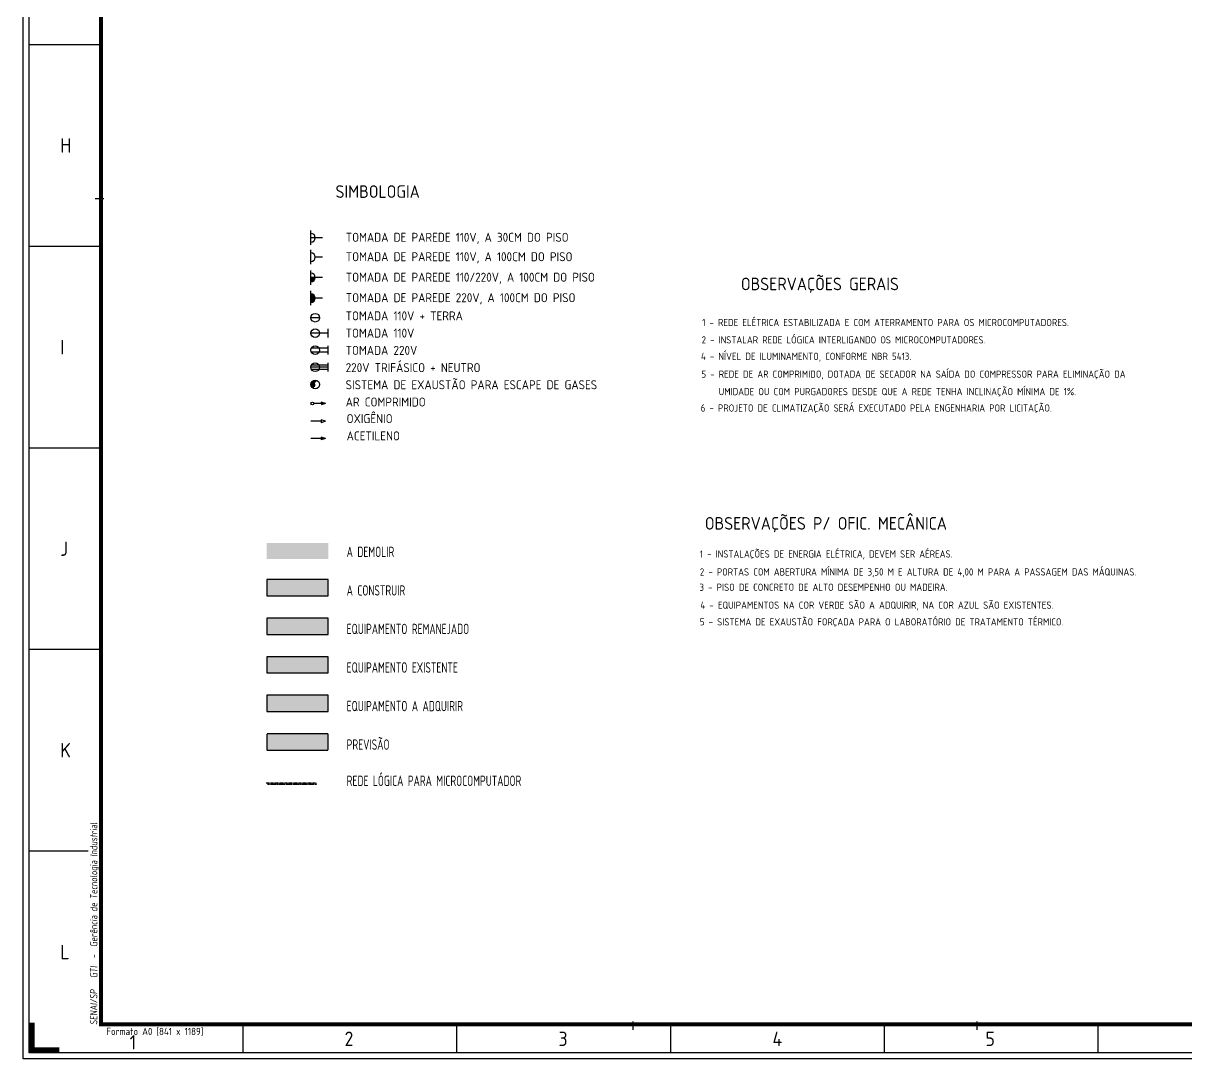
# Model space of a CAD drawing. Header units: millimetres. Extents: x 18768 to 1484868, y -11027 to 520152.
# Drawn here: x 146868 to 187274, y 360836 to 396824 of the extents above; entities that cross this region are included whole.
import ezdxf

# ---------------------------------------------------------------- set-up
doc = ezdxf.new("R2010")
doc.units = ezdxf.units.MM
for name, pattern in [('DASHDOT2', [0.5, 0.25, -0.125, 0, -0.125]), ('DIVIDE', [2.15, 1.5, -0.2, 0.05, -0.15, 0.05, -0.2]), ('HIDDEN2', [4.762499999999999, 3.175, -1.5875])]:
    doc.linetypes.add(name, pattern=pattern)
for name, color, linetype in [('025', 3, 'Continuous'), ('035', 2, 'Continuous'), ('050', 166, 'Continuous'), ('100', 176, 'Continuous'), ('L018-SIMBOLO1', 3, 'Continuous'), ('L018-SIMBOLO3', 3, 'Continuous'), ('L025-CONTORNO', 7, 'Continuous'), ('L025-IMPLANTAÇÃO', 1, 'Continuous'), ('L025-PREVISÃO', 254, 'HIDDEN2'), ('L025-TEXTO', 7, 'Continuous'), ('L035-ARRANJO-ADQUIRIR', 102, 'Continuous'), ('L035-ARRANJO-EXISTENTE', 180, 'Continuous'), ('L035-ARRANJO-REMANEJADO', 200, 'Continuous'), ('L035-TEXTO', 40, 'Continuous')]:
    doc.layers.add(name, color=color, linetype=linetype)
doc.layers.add('L035-DEMOLIÇÃO', color=40, linetype='Continuous', plot=False)
doc.styles.add('ISO-CP--18', font='isocp.shx', dxfattribs={"width": 0.75, "height": 180})
doc.styles.add('ISO-CP--25', font='isocp.shx', dxfattribs={"height": 250})
doc.styles.add('ISO-CP--35', font='isocp.shx', dxfattribs={"height": 350})
doc.styles.add('ISO-CP--50', font='isocp.shx', dxfattribs={"height": 500})

# ---------------------------------------------------------------- blocks, each defined once
blk = doc.blocks.new('A0')
at = {"layer": '025'}
for points in [[(119300, 84500), (119300, 0), (0, 0), (0, 84499.99999999999)], [(200, 84299.99999999999), (119100, 84300), (119100, 200), (200, 200)]]:
    blk.add_lwpolyline(points, close=True, dxfattribs=at)
at = {"layer": '050'}
for p, q in [((2700, 35241.99999999999), (200, 35241.99999999999)), ((2700, 28233.99999999999), (200, 28233.99999999999)), ((2700, 21225.99999999999), (200, 21225.99999999999)), ((2700, 14217.99999999998), (200, 14217.99999999998)), ((2252.897766891147, 7209.999999999983), (200, 7209.99999999998)), ((7630.999999999995, 1200), (7630.999999999995, 200)), ((15061.99999999999, 1200), (15061.99999999999, 200)), ((22493.00000000001, 1200), (22493.00000000001, 200)), ((29924, 1200), (29924, 200)), ((37354.99999999999, 1200), (37354.99999999999, 200))]:
    blk.add_line(p, q, dxfattribs=at)
at = {"layer": '100'}
for p, q in [((2500, 29900), (2800, 29900)), ((2700, 29950), (2700, 29850)), ((2700, 29935), (2700, 29865)), ((21200, 1000), (21200, 1300)), ((33150, 1000), (33150, 1300)), ((21150, 1200), (21250, 1200)), ((21165.00000000001, 1200), (21234.99999999999, 1200)), ((33100, 1200), (33200, 1200)), ((33115.00000000001, 1200), (33184.99999999999, 1200))]:
    blk.add_line(p, q, dxfattribs=at)
at = {"layer": '100', "const_width": 140}
blk.add_lwpolyline([(2700, 83299.99999999999), (118100, 83300), (118100, 1200), (2700, 1200)], close=True, dxfattribs=at)
at = {"layer": '100', "const_width": 200}
blk.add_lwpolyline([(1250, 299.9999999999955), (299.9999999999955, 299.9999999999955), (299.9999999999955, 1250)], dxfattribs=at)
at = {"layer": '025', "style": 'ISO-CP--25'}
blk.add_text('Formato A0 [841 x 1189]', height=250, dxfattribs=at).set_placement((2887.938803559041, 824.411527365578))
at = {"layer": '035', "style": 'ISO-CP--35', "oblique": 5, "width": 0.9}
blk.add_text('SENAI/SP   GTI  -  Gerência de Tecnologia Industrial', height=250, rotation=90, dxfattribs=at).set_placement((2574.235134419996, 1180.071598928998))
at = {"layer": '050', "style": 'ISO-CP--50'}
for s, p in [('H', (1283.410516553977, 31491.60427523762)), ('I', (1283.410516553977, 24480.82499909783)), ('J', (1283.410516553977, 17476.59330120918)), ('K', (1283.410516553977, 10472.36093438128)), ('L', (1287.083242478275, 3458.169708073183)), ('1', (3698.849723376588, 322.0417984152391)), ('2', (11167.16557667962, 443.1005390922337)), ('3', (18604.12613423298, 443.1005390922337)), ('4', (26041.08669178633, 443.1005390922337)), ('5', (33444.62529288751, 443.1005390922337))]:
    blk.add_text(s, height=500, dxfattribs=at).set_placement(p)

msp = doc.modelspace()

# ---------------------------------------------------------------- hatches: boundary and pattern name
at = {"layer": 'L018-SIMBOLO1'}
for points in [[(157018.9648390968, 387984.0480217613), (156868.9648390968, 387984.0480217614), (156868.9648390968, 387834.0480217613, 0.4142135623730666)], [(156868.9648390968, 387422.1514435855), (156868.9648390968, 387122.1514435855, 1)]]:
    msp.add_hatch(color=256, dxfattribs=at).paths.add_polyline_path(points)
at = {"layer": 'L018-SIMBOLO3'}
h = msp.add_hatch(color=180, dxfattribs=at)
edge = h.paths.add_edge_path()
edge.add_arc((157018.9648390968, 384272.1387459021), 150, 45.00000000001572, 224.9999999999922)
edge.add_arc((156943.9648390968, 384241.0727287242), 81.17941502192944, 247.4999999999859, 382.5000000000141)
edge.add_arc((157093.9648390968, 384303.2047630801), 81.17941502192713, 67.50000000002387, 202.499999999995, ccw=False)
at = {"layer": 'L025-IMPLANTAÇÃO'}
msp.add_hatch(color=256, dxfattribs=at).paths.add_polyline_path([(155332.5367754765, 377485.9153253067), (155332.5367754765, 376922.0211019269), (157468.9648390968, 376922.0211019269), (157468.9648390968, 377485.9153253067)])
at = {"layer": 'L025-PREVISÃO'}
msp.add_hatch(color=256, dxfattribs=at).paths.add_polyline_path([(155332.5367754765, 372126.4351370715), (155332.5367754765, 371562.5409136917), (157468.9648390968, 371562.5409136916), (157468.9648390968, 372126.4351370715)])
at = {"layer": 'L035-ARRANJO-ADQUIRIR'}
msp.add_hatch(color=256, dxfattribs=at).paths.add_polyline_path([(155332.5367754765, 373466.3051841303), (155332.5367754765, 372902.4109607505), (157468.9648390968, 372902.4109607505), (157468.9648390968, 373466.3051841303)])
at = {"layer": 'L035-ARRANJO-EXISTENTE'}
msp.add_hatch(color=256, dxfattribs=at).paths.add_polyline_path([(155332.5367754765, 374806.1752311891), (155332.5367754765, 374242.2810078092), (157468.9648390968, 374242.2810078092), (157468.9648390968, 374806.1752311891)])
at = {"layer": 'L035-ARRANJO-REMANEJADO'}
msp.add_hatch(color=256, dxfattribs=at).paths.add_polyline_path([(155332.5367754765, 376146.0452782479), (155332.5367754765, 375582.151054868), (157468.9648390968, 375582.151054868), (157468.9648390968, 376146.0452782479)])
at = {"layer": 'L035-DEMOLIÇÃO'}
msp.add_hatch(color=256, dxfattribs=at).paths.add_polyline_path([(155332.5367754765, 378764.3338458439), (155332.5367754765, 378200.4396224641), (157468.9648390968, 378200.4396224641), (157468.9648390968, 378764.3338458439)])

# ---------------------------------------------------------------- linework, layer by layer
at = {"layer": 'L018-SIMBOLO1'}
for p, q in [((156868.9648390968, 389120.6086770564), (156868.9648390968, 389620.6086770564)), ((157268.9648390968, 389370.6086770564), (156868.9648390968, 389370.6086770564)), ((156868.9648390968, 388445.9445999371), (156868.9648390968, 388945.9445999371)), ((157268.9648390968, 388695.9445999371), (157018.9648390968, 388695.9445999371)), ((156868.9648390968, 387734.0480217613), (156868.9648390968, 388234.0480217613)), ((157268.9648390968, 387984.0480217613), (156868.9648390968, 387984.0480217613)), ((156868.9648390968, 387022.1514435855), (156868.9648390968, 387522.1514435855)), ((157268.9648390968, 387272.1514435855), (157018.9648390968, 387272.1514435855)), ((157168.9648390968, 386590.9613689432), (156868.9648390968, 386590.9613689432)), ((157468.9648390968, 386056.6434334179), (156868.9648390968, 386056.6434334179)), ((157468.9648390968, 385906.6434334179), (157468.9648390968, 386206.6434334179)), ((157468.9648390968, 385536.8088278355), (156889.0610285291, 385536.8088278355)), ((157468.9648390968, 385311.8088278355), (157468.9648390968, 385611.8088278355)), ((157468.9648390968, 385386.8088278355), (156889.0610285291, 385386.8088278355)), ((157468.9648390968, 384866.9737868688), (156868.9648390968, 384866.9737868688)), ((157468.9648390968, 384941.9737868688), (156889.0610285291, 384941.9737868688)), ((157468.9648390968, 384791.9737868688), (156889.0610285291, 384791.9737868688)), ((157468.9648390968, 384716.9737868688), (157468.9648390968, 385016.9737868688))]:
    msp.add_line(p, q, dxfattribs=at)
at = {"layer": 'L018-SIMBOLO1', "color": 4, "linetype": 'DASHDOT2'}
msp.add_line((157068.7905141909, 370418.6641329001, -79.4901077540483), (155312.5798668642, 370418.6641329001), dxfattribs=at)
at = {"layer": 'L018-SIMBOLO1', "color": 6, "linetype": 'DIVIDE'}
msp.add_line((157068.7905141909, 370368.6641329117, -79.55717623000245), (155362.5798668642, 370368.6641329117, -3.478021559029372), dxfattribs=at)
at = {"layer": 'L018-SIMBOLO1'}
for centre in [(157018.9648390968, 386590.9613689432), (157018.9648390968, 386056.6434334179), (157018.9648390968, 385461.8088278355), (157018.9648390968, 384866.9737868688)]:
    msp.add_circle(centre, 150, dxfattribs=at)
for centre in [(156868.9648390968, 389370.6086770564), (156868.9648390968, 388695.9445999371), (156868.9648390968, 387984.0480217613), (156868.9648390968, 387272.1514435855)]:
    msp.add_arc(centre, 150, 270, 90, dxfattribs=at)
at = {"layer": 'L018-SIMBOLO3'}
for p, q in [((157368.9648390968, 383607.5624753482), (156968.9648390968, 383607.5624753482)), ((157368.9648390968, 383607.5624753482), (157218.9648390968, 383657.5624753482)), ((157368.9648390968, 383607.5624753482), (157218.9648390968, 383557.5624753482)), ((157218.9648390968, 382991.7817528727), (156868.9648390968, 382991.7817528727)), ((157368.9648390968, 382991.7817528727), (157218.9648390968, 383041.7817528727)), ((157218.9648390968, 383041.7817528727), (157218.9648390968, 382941.7817528727)), ((157368.9648390968, 382991.7817528727), (157218.9648390968, 382941.7817528727)), ((157218.9648390968, 382393.9232133431), (156868.9648390968, 382393.9232133431)), ((157218.9648390968, 382443.9232133431), (157218.9648390968, 382343.9232133431)), ((157368.9648390968, 382393.9232133431), (157218.9648390968, 382443.9232133431)), ((157368.9648390968, 382393.9232133431), (157218.9648390968, 382343.9232133431))]:
    msp.add_line(p, q, dxfattribs=at)
msp.add_lwpolyline([(157368.9648390968, 382393.9232133432, 0, 100, 0), (157218.9648390968, 382393.9232133432, 100, 100, 0)], format="xyseb", dxfattribs=at)
at = {"layer": 'L018-SIMBOLO3', "color": 180}
msp.add_circle((157018.9648390968, 384272.1387459021), 150, dxfattribs=at)
at = {"layer": 'L018-SIMBOLO3'}
msp.add_circle((156918.9648390968, 383607.5624753482), 50, dxfattribs=at)
at = {"layer": 'L025-IMPLANTAÇÃO'}
msp.add_lwpolyline([(155332.5367754765, 376922.0211019269), (157468.9648390968, 376922.0211019269), (157468.9648390968, 377485.9153253067), (155332.5367754765, 377485.9153253067)], close=True, dxfattribs=at)
at = {"layer": 'L025-PREVISÃO'}
msp.add_lwpolyline([(155332.5367754765, 371562.5409136917), (157468.9648390968, 371562.5409136917), (157468.9648390968, 372126.4351370715), (155332.5367754765, 372126.4351370715)], close=True, dxfattribs=at)
at = {"layer": 'L035-ARRANJO-ADQUIRIR'}
msp.add_lwpolyline([(155332.5367754765, 372902.4109607505), (157468.9648390968, 372902.4109607505), (157468.9648390968, 373466.3051841303), (155332.5367754765, 373466.3051841303)], close=True, dxfattribs=at)
at = {"layer": 'L035-ARRANJO-EXISTENTE'}
msp.add_lwpolyline([(155332.5367754765, 374242.2810078093), (157468.9648390968, 374242.2810078093), (157468.9648390968, 374806.1752311891), (155332.5367754765, 374806.1752311891)], close=True, dxfattribs=at)
at = {"layer": 'L035-ARRANJO-REMANEJADO'}
msp.add_lwpolyline([(155332.5367754765, 375582.1510548681), (157468.9648390968, 375582.1510548681), (157468.9648390968, 376146.0452782479), (155332.5367754765, 376146.0452782479)], close=True, dxfattribs=at)

# ---------------------------------------------------------------- block references
at = {"layer": 'L025-CONTORNO'}
msp.add_blockref('A0', (146868.2903143028, 360835.6088193529), dxfattribs=at)

# ---------------------------------------------------------------- texts
at = {"layer": 'L025-TEXTO', "style": 'ISO-CP--25'}
for s, height, p in [('TOMADA DE PAREDE 110V, A 30CM DO PISO', 312.5, (158078.4401072546, 389228.1218271473)), ('TOMADA DE PAREDE 110V, A 100CM DO PISO', 312.5, (158078.4401072546, 388553.457750028)), ('TOMADA DE PAREDE 110/220V, A 100CM DO PISO', 312.5, (158078.4401072546, 387841.5611718522)), ('TOMADA DE PAREDE 220V, A 100CM DO PISO', 312.5, (158078.4401072546, 387129.6645936763)), ('TOMADA 110V + TERRA', 312.5, (158074.2865909597, 386498.5523699044)), ('1 - REDE ELÉTRICA ESTABILIZADA E COM ATERRAMENTO PARA OS MICROCOMPUTADORES.', 250, (170466.8645628449, 386297.999247563)), ('TOMADA 110V', 312.5, (158074.2865909597, 385898.5523699044)), ('2 - INSTALAR REDE LÓGICA INTERLIGANDO OS MICROCOMPUTADORES.', 250, (170445.0201272708, 385694.0670223847)), ('TOMADA 220V', 312.5, (158074.2865909597, 385298.5523699044)), ('220V TRIFÁSICO + NEUTRO', 312.5, (158074.2865909597, 384698.5523699044)), ('4 - NÍVEL DE ILUMINAMENTO, CONFORME NBR 5413.', 250, (170423.9869416594, 385122.3268765889)), ('5 - REDE DE AR COMPRIMIDO, DOTADA DE SECADOR NA SAÍDA DO COMPRESSOR PARA ELIMINAÇÃO DA', 250, (170439.44346492, 384504.4337973786)), ('SISTEMA DE EXAUSTÃO PARA ESCAPE DE GASES', 312.5, (158074.2865909597, 384103.7173289377)), ('UMIDADE OU COM PURGADORES DESDE QUE A REDE TENHA INCLINAÇÃO MÍNIMA DE 1%.', 250, (171039.1554853434, 383896.3485999429)), ('AR COMPRIMIDO', 312.5, (158074.2865909597, 383503.7173289377)), ('6 - PROJETO DE CLIMATIZAÇÃO SERÁ EXECUTADO PELA ENGENHARIA POR LICITAÇÃO.', 250, (170415.8724322673, 383326.8047461435)), ('OXIGÊNIO', 312.5, (158107.9530839745, 382926.733217213)), ('ACETILENO', 312.5, (158107.9530839745, 382326.733217213)), ('1 - INSTALAÇÕES DE ENERGIA ELÉTRICA, DEVEM SER AÉREAS.', 250, (170384.1748359523, 378253.7077389857)), ('2 - PORTAS COM ABERTURA MÍNIMA DE 3,50 M E ALTURA DE 4,00 M PARA A PASSAGEM DAS MÁQUINAS.', 250, (170384.1748359523, 377628.9941740732)), ('3 - PISO DE CONCRETO DE ALTO DESEMPENHO OU MADEIRA.', 250, (170371.67949405, 377096.8504483482)), ('4 - EQUIPAMENTOS NA COR VERDE SÃO A ADQUIRIR, NA COR AZUL SÃO EXISTENTES.', 250, (170403.0271858792, 376476.249906481)), ('5 - SISTEMA DE EXAUSTÃO FORÇADA PARA O LABORATÓRIO DE TRATAMENTO TÉRMICO.', 250, (170383.8062997182, 375893.3112516411))]:
    msp.add_text(s, height=height, dxfattribs=at).set_placement(p)
at = {"layer": 'L025-TEXTO', "style": 'ISO-CP--18', "width": 0.75}
for s, p in [('A DEMOLIR', (158108.8454750387, 378273.2794675113)), ('A CONSTRUIR', (158108.8454750387, 376933.4094204525)), ('EQUIPAMENTO REMANEJADO', (158108.8454750387, 375593.5393733938)), ('EQUIPAMENTO EXISTENTE', (158108.8454750387, 374253.669326335)), ('EQUIPAMENTO A ADQUIRIR', (158108.8454750387, 372913.7992792762)), ('PREVISÃO', (158108.8454750387, 371573.9292322174)), ('REDE LÓGICA PARA MICROCOMPUTADOR', (158108.8454750387, 370316.39295542))]:
    msp.add_text(s, height=360, dxfattribs=at).set_placement(p)
at = {"layer": 'L035-TEXTO', "style": 'ISO-CP--35'}
for s, p in [('SIMBOLOGIA', (157721.9215681238, 390755.4039217862)), ('OBSERVAÇÕES GERAIS', (171811.9257019844, 387544.8661239353)), ('OBSERVAÇÕES P/ OFIC. MECÂNICA', (170558.9256369911, 379224.5297823995))]:
    msp.add_text(s, height=437.5, dxfattribs=at).set_placement(p)

doc.saveas('drawing.dxf')
